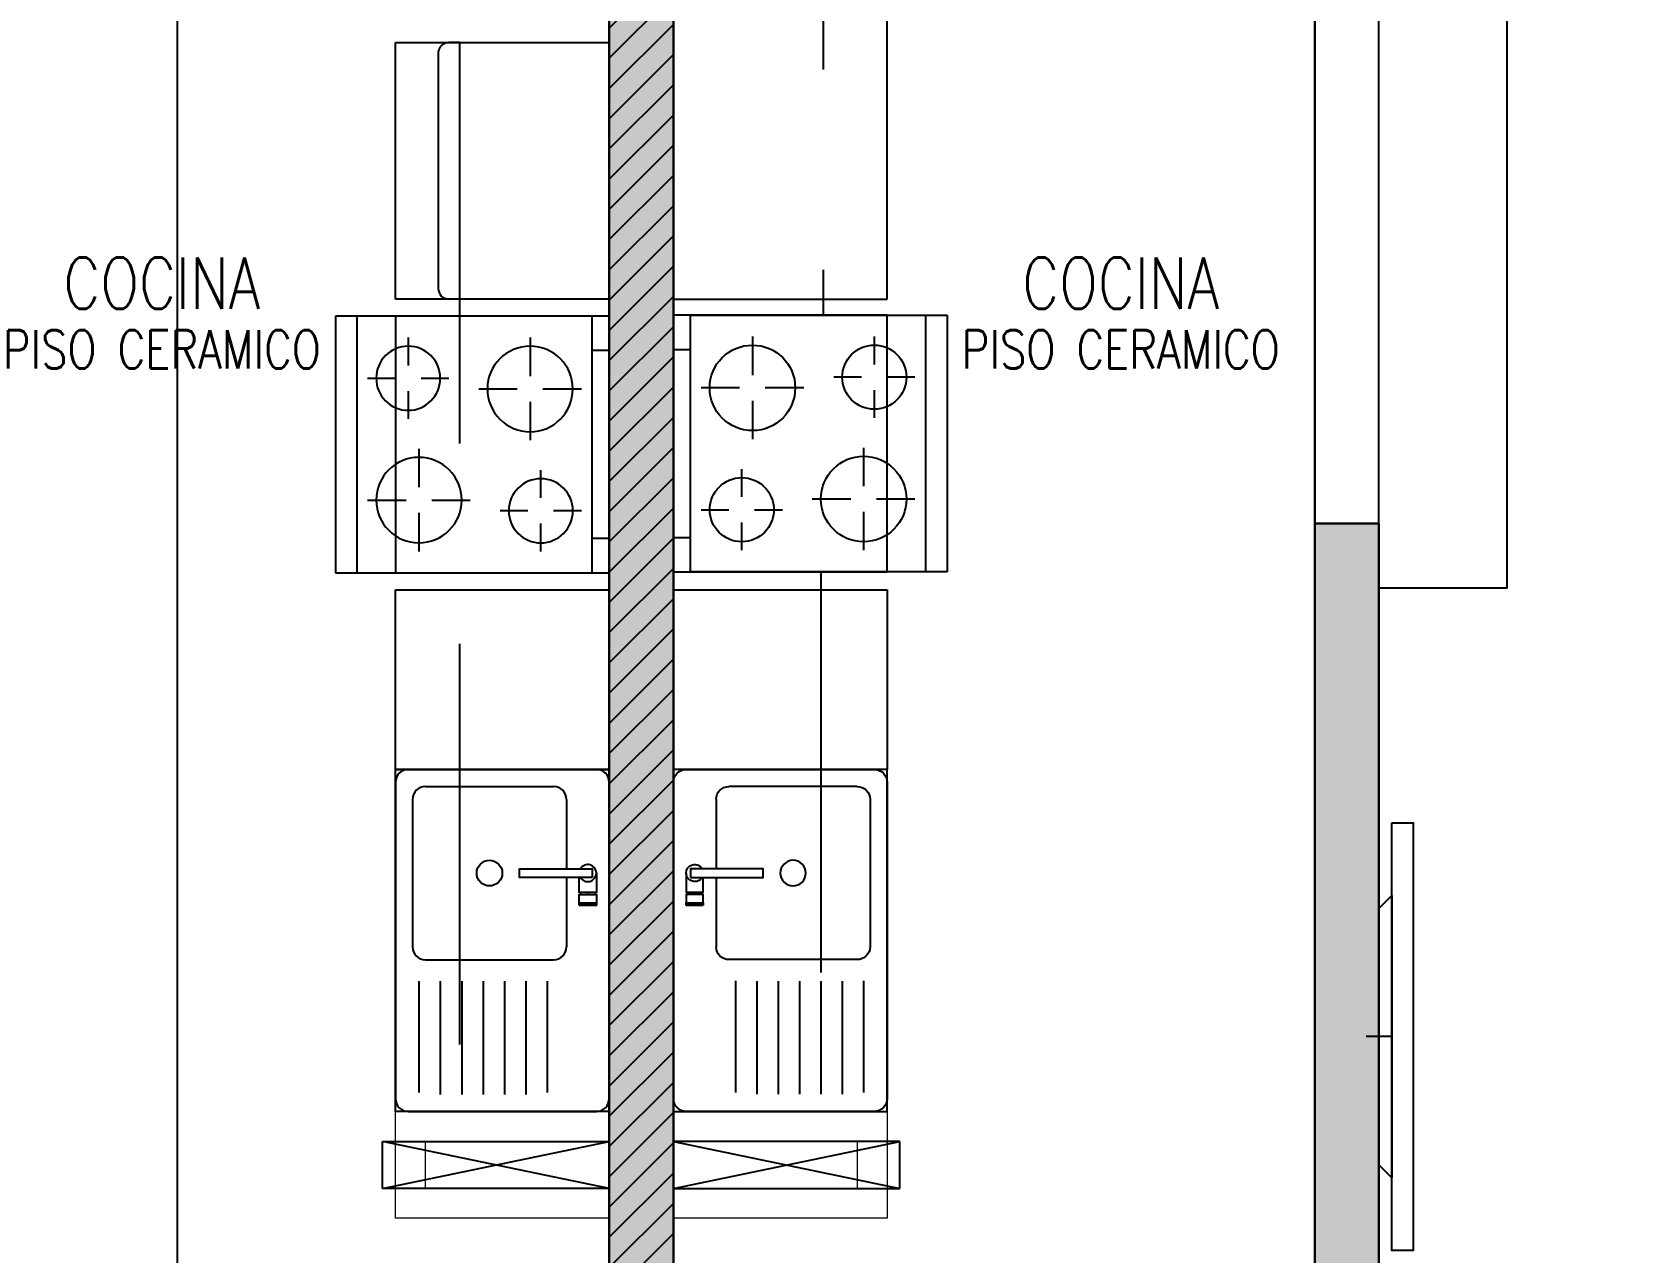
# Model space of a CAD drawing. Header units: millimetres. Extents: x 98 to 155, y -181 to 127.
# Drawn here: x 110.642 to 114.379, y 63.226 to 66.08 of the extents above; entities that cross this region are included whole.
import ezdxf
from ezdxf.enums import TextEntityAlignment as Align

# ---------------------------------------------------------------- set-up
doc = ezdxf.new("R2010")
doc.units = ezdxf.units.MM
doc.header["$LTSCALE"] = 15
doc.set_wipeout_variables(frame=1)
for name, pattern in [('CENTER', [2, 1.25, -0.25, 0.25, -0.25]), ('HIDDEN2', [0.1875, 0.125, -0.0625]), ('X-REF_DP_Arquitectura$0$HIDDEN', [0.375, 0.25, -0.125])]:
    doc.linetypes.add(name, pattern=pattern)
doc.layers.get('0').update_dxf_attribs({"color": 250})
for name, color, linetype, lineweight in [('A-01', 250, 'Continuous', 0), ('A-MURO ALTO', 250, 'Continuous', 20), ('A-MUROS', 252, 'Continuous', 30), ('A_20_Estructuras', 250, 'Continuous', 18)]:
    doc.layers.add(name, color=color, linetype=linetype, lineweight=lineweight)
for name, color, linetype in [('A-CORTE', 250, 'CENTER'), ('A-MOBILIARIO', 250, 'Continuous'), ('A-MURO BAJO', 250, 'Continuous'), ('A-PROYECCIONES INT.', 250, 'HIDDEN2'), ('A-TEXTO-ACABADO PISO', 250, 'Continuous'), ('A_30_Equipamiento', 250, 'Continuous'), ('A_50_TextoAmbiente', 252, 'Continuous'), ('A_50_Vigas', 250, 'X-REF_DP_Arquitectura$0$HIDDEN'), ('A_60_HatchEstructuras', 250, 'Continuous'), ('MURO CF 60', 250, 'Continuous')]:
    doc.layers.add(name, color=color, linetype=linetype)
doc.styles.add('ROMANS', font='romans.shx', dxfattribs={"width": 0.8})

# ---------------------------------------------------------------- blocks, each defined once
blk = doc.blocks.new('EF-P2-P4')
at = {"layer": 'A_60_HatchEstructuras'}
h = blk.add_hatch(color=256, dxfattribs=at)
h.dxf.hatch_style = 1
h.paths.add_polyline_path([(9.15, -7.725), (10.65, -7.725), (10.65, -8.475), (10.8, -8.475), (10.8, -7.525), (9, -7.525), (9, -8.4), (7.5, -8.4), (7.5, -7.9), (7.35, -7.9), (7.35, -8.6), (9, -8.6), (9, -13.79), (9.15, -13.79)])
h.paths.add_polyline_path([(7.5, -10.35), (7.35, -10.35), (7.35, -13.85), (7.65, -13.85), (7.65, -13.7), (7.5, -13.7)])
h.paths.add_polyline_path([(10.8, -10.625), (10.65, -10.625), (10.65, -13.7), (10.5, -13.7), (10.5, -13.85), (10.8, -13.85)])
at = {"elevation": 0}
for points in [[(8.47, -12.18), (9, -12.07)], [(9, -12.18), (8.47, -12.07)], [(8.47, -12.18), (9, -12.07)], [(9, -12.18), (8.47, -12.07)], [(9.15, -12.07), (9.68, -12.18)], [(9.15, -12.18), (9.68, -12.07)], [(9.15, -12.07), (9.68, -12.18)], [(9.15, -12.18), (9.68, -12.07)]]:
    blk.add_lwpolyline(points, dxfattribs=at)
at = {"layer": 'A_20_Estructuras'}
for points in [[(9.15, -7.725), (10.65, -7.725), (10.65, -8.475), (10.8, -8.475), (10.8, -7.525), (9, -7.525), (9, -8.4), (7.5, -8.4), (7.5, -7.9), (7.35, -7.9), (7.35, -8.6), (9, -8.6), (9, -13.79), (9.15, -13.79)], [(10.8, -10.625), (10.65, -10.625), (10.65, -13.7), (10.5, -13.7), (10.5, -13.85), (10.8, -13.85)]]:
    blk.add_lwpolyline(points, close=True, dxfattribs=at)
at = {"layer": 'A_50_Vigas'}
for points in [[(10.65, -10.625), (10.65, -8.475)], [(10.8, -10.625), (10.8, -8.475)]]:
    blk.add_lwpolyline(points, dxfattribs=at)
at = {"layer": 'A_50_Vigas', "elevation": 0}
for points in [[(9, -12.18), (8.47, -12.18), (8.47, -12.07), (9, -12.07)], [(9.15, -12.18), (9.68, -12.18), (9.68, -12.07), (9.15, -12.07)]]:
    blk.add_lwpolyline(points, dxfattribs=at)
blk = doc.blocks.new('A$C33FC7C8B')
at = {"ltscale": 0.5}
for p, q in [((0.08, 0.64, -0.0001), (0.52, 0.64, 0.0001)), ((0.08, 0.64, -0.0001), (0.08, 0.6, -0.0001)), ((0.52, 0.64, 0.0001), (0.52, 0.6, 0.0001)), ((0, 0, -0.0001), (0, 0.6, -0.0001)), ((0, 0.6, -0.0001), (0.6, 0.6, 0.0001)), ((0.6, 0.6, 0.0001), (0.6, 0, 0.0001)), ((0.145, 0.575, -0.0001), (0.145, 0.51, -0.0001)), ((0.43, 0.485, 0.0001), (0.43, 0.575, 0.0001)), ((0.05, 0.48, -0.0001), (0.115, 0.48, -0.0001)), ((0.145, 0.45, -0.0001), (0.145, 0.385, -0.0001)), ((0.175, 0.48, -0.0001), (0.24, 0.48, 0)), ((0.4, 0.455, 0), (0.31, 0.455, 0)), ((0.55, 0.455, 0.0001), (0.46, 0.455, 0.0001)), ((0.43, 0.335, 0.0001), (0.43, 0.425, 0.0001)), ((0.17, 0.225, -0.0001), (0.17, 0.315, -0.0001)), ((0.455, 0.2, 0.0001), (0.455, 0.265, 0.0001)), ((0.14, 0.195, -0.0001), (0.05, 0.195, -0.0001)), ((0.29, 0.195, 0), (0.2, 0.195, 0)), ((0.17, 0.075, -0.0001), (0.17, 0.165, -0.0001)), ((0.425, 0.17, 0.0001), (0.36, 0.17, 0)), ((0.55, 0.17, 0.0001), (0.485, 0.17, 0.0001)), ((0.455, 0.075, 0.0001), (0.455, 0.14, 0.0001)), ((0.6, 0.05, 0.0001), (0, 0.05, -0.0001)), ((0.6, 0, 0.0001), (0, 0, -0.0001))]:
    blk.add_line(p, q, dxfattribs=at)
for centre, radius in [((0.145, 0.48), 0.075), ((0.43, 0.455), 0.1), ((0.17, 0.195), 0.1), ((0.455, 0.17), 0.075)]:
    blk.add_circle(centre, radius, dxfattribs=at)
blk = doc.blocks.new('*U91')
blk.add_wipeout([(0, 0), (0, -0.0202), (0.17, -0.0202), (0.17, 0)])
blk.add_lwpolyline([(0, 0), (0.17, 0), (0.17, -0.0202), (0, -0.0202)], close=True)
blk = doc.blocks.new('LAV-COC_01')
for p, q in [((0.4, 0.8121, 0), (-0.04, 0.8121, 0)), ((-0.07, 0.0421, 0), (-0.07, 0.7821, 0)), ((0.225, 0.5071, 0), (0.225, 0.7721, 0)), ((0.275, 0.5071, 0), (0.275, 0.7721, 0)), ((0.325, 0.5071, 0), (0.325, 0.7721, 0)), ((0.375, 0.507, 0), (0.375, 0.768, 0)), ((0.43, 0.0421, 0), (0.43, 0.7821, 0)), ((0.36, 0.4571, 0), (0.06, 0.4571, 0)), ((0.03, 0.0821, 0), (0.03, 0.4271, 0)), ((0.39, 0.0821, 0), (0.39, 0.4271, 0)), ((0.36, 0.0521, 0), (0.06, 0.0521, 0)), ((-0.04, 0.0121, 0), (0.4, 0.0121, 0))]:
    blk.add_line(p, q)
at = {"extrusion": (-8.98137e-08, -2.25601e-18, 1)}
for p, q in [((0.075, 0.507, 0), (0.075, 0.768, 0)), ((0.125, 0.5071, 0), (0.125, 0.7721, 0)), ((0.175, 0.5071, 0), (0.175, 0.7721, 0))]:
    blk.add_line(p, q, dxfattribs=at)
at = {"extrusion": (-4.49068e-08, 3.60285e-08, 1), "elevation": 0}
for points in [[(0, 0.3296), (0, 0.3046), (-0.04, 0.3046), (-0.04, 0.3296)], [(0, 0.3296), (-0.04, 0.3296), (-0.04, 0.3246), (0, 0.3246)]]:
    blk.add_lwpolyline(points, close=True, dxfattribs=at)
blk.add_lwpolyline([(-0.04, 0.2546), (-0.04, 0.2996), (0, 0.2996), (0, 0.2646)], dxfattribs=at)
at = {"extrusion": (-4.49068e-08, 3.60285e-08, 1)}
blk.add_arc((-0.02, 0.2546, 0), 0.02, 29.9997, 329.9997, dxfattribs=at)
for centre, start_param, end_param in [((-0.04, 0.7821, 0), -0.785398, 0.785398), ((0.4, 0.7821, 0), -2.356194, -0.785398), ((0.06, 0.4271, 0), -0.785398, 0.785398), ((0.36, 0.4271, 0), -2.356194, -0.785398), ((0.06, 0.0821, 0), 0.785398, 2.356194), ((0.36, 0.0821, 0), 2.356194, 3.926991), ((-0.04, 0.0421, 0), 0.785398, 2.356194), ((0.4, 0.0421, 0), 2.356194, 3.926991)]:
    blk.add_ellipse(centre, major_axis=(-0.0212, 0.0212), ratio=1, start_param=start_param, end_param=end_param)
blk.add_ellipse((0.21, 0.2546, 0), major_axis=(-0.0212, 0.0212), ratio=1)
at = {"layer": 'A-01', "extrusion": (-4.49068e-08, 3.60285e-08, 1), "elevation": 0}
for points in [[(-0.0375, 0.2996), (-0.0375, 0.3046)], [(-0.02, 0.2996), (-0.02, 0.3046)], [(-0.0025, 0.2996), (-0.0025, 0.3046)]]:
    blk.add_lwpolyline(points, dxfattribs=at)
at = {"extrusion": (-4.49068e-08, 3.60285e-08, 1), "rotation": 359.9380941588614}
blk.add_blockref('*U91', (-0.03, 0.2648, 0), dxfattribs=at)
blk = doc.blocks.new('DPTO 65')
blk.add_line((-10, 3.25), (-9.975, 3.25))
blk.add_arc((-9.975, 3.225), 0.025, 0, 90)
at = {"layer": 'A-MURO ALTO'}
for points in [[(-10.35, 5.4), (-9.85, 5.4), (-9.85, 5.15), (-10.35, 5.15)], [(-10.35, 5.33), (-9.92, 5.33), (-9.92, 5.22), (-10.35, 5.22)]]:
    blk.add_lwpolyline(points, dxfattribs=at)
at = {"layer": 'A-PROYECCIONES INT.', "ltscale": 0.5}
for p, q in [((-10, 2.65), (-10, 5.15)), ((-9.95, 2.675), (-9.95, 3.225)), ((-10, 2.65), (-9.975, 2.65))]:
    blk.add_line(p, q, dxfattribs=at)
blk.add_lwpolyline([(-10.35, 3.89), (-10.35, 3.29), (-9.85, 3.29), (-9.85, 3.89)], close=True, dxfattribs=at)
blk.add_lwpolyline([(-10.35, 3.25), (-9.85, 3.25), (-9.85, 2.65), (-10.35, 2.65)], dxfattribs=at)
blk.add_arc((-9.975, 2.675), 0.025, 270, 0, dxfattribs=at)
at = {"layer": 'A-PROYECCIONES INT.', "ltscale": 0.5, "extrusion": (-4.40218e-06, 0.000440452, -1), "zscale": -0.9999999999999976, "rotation": 269.9999974828772}
blk.add_blockref('A$C33FC7C8B', (9.71, 3.89, 0.0016), dxfattribs=at)
at = {"layer": 'A_30_Equipamiento', "extrusion": (4.49068e-08, -3.60285e-08, 1)}
blk.add_blockref('LAV-COC_01', (-10.28, 4.3379, 0), dxfattribs=at)
at = {"layer": 'A-MURO BAJO'}
blk.add_lwpolyline([(-9.85, 4.35), (-10.35, 4.35), (-10.35, 5.15), (-9.85, 5.15)], close=True, dxfattribs=at)
at = {"layer": 'A-MUROS'}
blk.add_line((-10.35, 6.94), (-10.35, 1.75), dxfattribs=at)
at = {"layer": 'A-PROYECCIONES INT.', "ltscale": 0.5}
blk.add_lwpolyline([(-10.35, 3.93), (-10.35, 4.35), (-9.85, 4.35), (-9.85, 3.93)], close=True, dxfattribs=at)
blk = doc.blocks.new('A$C4BFA03A9')
for points in [[(0.06, -0.5), (0.11, -0.5), (0.11, 0.5), (0.06, 0.5)], [(0.03, -0.3), (0.06, -0.33), (0.06, 0.33), (0.03, 0.3)]]:
    blk.add_lwpolyline(points, close=True)
at = {"layer": 'A-PROYECCIONES INT.', "ltscale": 0.15}
blk.add_line((0.06, 0), (0, 0), dxfattribs=at)
blk = doc.blocks.new('Cortes-Elev.')
at = {"layer": 'A-CORTE', "linetype": 'CENTER', "ltscale": 0.5}
blk.add_lwpolyline([(9.3406, 20.8306), (9.3406, 37.8534)], dxfattribs=at)

msp = doc.modelspace()

# ---------------------------------------------------------------- linework, layer by layer
at = {"layer": 'A-MURO BAJO', "elevation": 0}
msp.add_lwpolyline([(113.7917, 64.7799), (114.0917, 64.7799), (114.0917, 66.1799), (113.6417, 66.1799), (113.6417, 64.9299), (113.7917, 64.9299), (113.7917, 64.8299)], dxfattribs=at)
at = {"layer": 'A-MUROS'}
for p, q in [((113.6417, 64.9299), (113.7917, 64.9299)), ((113.6417, 62.155), (113.6417, 64.9299)), ((113.7917, 64.9299), (113.7917, 61.7049))]:
    msp.add_line(p, q, dxfattribs=at)
at = {"layer": 'A-PROYECCIONES INT.', "ltscale": 0.5}
for p, q in [((112.4917, 66.9299), (112.4917, 65.4174)), ((112.4867, 64.8174), (112.4867, 63.5549))]:
    msp.add_line(p, q, dxfattribs=at)

# ---------------------------------------------------------------- block references
msp.add_blockref('EF-P2-P4', (102.9917, 75.5547))
at = {"layer": 'A-MOBILIARIO', "xscale": -1, "rotation": 180}
msp.add_blockref('A$C4BFA03A9', (113.7617, 63.7299, 0), dxfattribs=at)

# ---------------------------------------------------------------- texts
at = {"layer": 'A-TEXTO-ACABADO PISO', "insert": (113.1879, 65.3827), "char_height": 0.09, "attachment_point": 2, "rotation": 0, "style": 'ROMANS'}
msp.add_mtext_dynamic_manual_height_columns('PISO CERAMICO', width=1.20225, gutter_width=12.5, heights=[0], dxfattribs=at)
at = {"layer": 'A_50_TextoAmbiente', "style": 'ROMANS', "width": 0.8}
msp.add_text('COCINA', height=0.12, dxfattribs=at).set_placement((113.1879, 65.4324, 0), align=Align.CENTER)

# ---------------------------------------------------------------- next in the draw order: block references
at = {"rotation": 180}
msp.add_blockref('DPTO 65', (101.6417, 68.7049), dxfattribs=at)

# ---------------------------------------------------------------- next in the draw order: linework, layer by layer
at = {"layer": 'A-MURO ALTO'}
for points in [[(112.1417, 63.5549), (112.6417, 63.5549), (112.6417, 63.3049), (112.1417, 63.3049)], [(112.1417, 63.4849), (112.5717, 63.4849), (112.5717, 63.3749), (112.1417, 63.3749)]]:
    msp.add_lwpolyline(points, dxfattribs=at)
at = {"layer": 'A-MUROS'}
msp.add_line((112.1417, 61.765), (112.1417, 67.8299), dxfattribs=at)
at = {"layer": 'A-PROYECCIONES INT.', "ltscale": 0.5}
msp.add_lwpolyline([(112.1417, 65.4549), (112.6417, 65.4549), (112.6417, 66.9299), (112.1417, 66.9299)], dxfattribs=at)
msp.add_lwpolyline([(112.6417, 64.8174), (112.6417, 65.4174), (112.1417, 65.4174), (112.1417, 64.8174)], close=True, dxfattribs=at)

# ---------------------------------------------------------------- next in the draw order: block references
at = {"layer": 'A-PROYECCIONES INT.', "ltscale": 0.5, "extrusion": (4.40218e-06, 0.000440452, 1), "rotation": 89.99999748287715}
msp.add_blockref('A$C33FC7C8B', (112.7817, 64.8174, 0.0292), dxfattribs=at)

# ---------------------------------------------------------------- next in the draw order: texts
at = {"layer": 'A-TEXTO-ACABADO PISO', "insert": (110.9454, 65.3827), "char_height": 0.09, "attachment_point": 2, "rotation": 0, "style": 'ROMANS'}
msp.add_mtext_dynamic_manual_height_columns('PISO CERAMICO', width=1.20225, gutter_width=12.5, heights=[0], dxfattribs=at)
at = {"layer": 'A_50_TextoAmbiente', "style": 'ROMANS', "width": 0.8}
msp.add_text('COCINA', height=0.12, dxfattribs=at).set_placement((110.9455, 65.4324, 0), align=Align.CENTER)

# ---------------------------------------------------------------- next in the draw order: block references
at = {"layer": 'A_30_Equipamiento', "extrusion": (-4.49068e-08, -3.60285e-08, -1), "zscale": -1.000000000000001, "rotation": 180}
msp.add_blockref('LAV-COC_01', (-112.2117, 64.3671, 0), dxfattribs=at)

# ---------------------------------------------------------------- next in the draw order: hatches: boundary and pattern name
at = {"layer": 'MURO CF 60'}
h = msp.add_hatch(dxfattribs=at)
h.set_pattern_fill('_USER', color=256, scale=0.05, angle=45, pattern_type=0)
h.set_pattern_definition([(45, (128.67167, 43.02965), (-0.03535534, 0.03535534), [])])
edge = h.paths.add_edge_path()
edge.add_line((141.3417, 70.3049), (141.1917, 70.3049))
edge.add_line((141.1917, 70.3049), (141.1917, 75.4949))
edge.add_line((141.1917, 75.4949), (141.3417, 75.4949))
edge.add_line((141.3417, 75.4949), (141.3417, 70.3049))
edge = h.paths.add_edge_path()
edge.add_line((141.3417, 66.9549), (141.1917, 66.9549))
edge.add_line((141.1917, 66.9549), (141.1916, 61.7649))
edge.add_line((141.1916, 61.7649), (141.3417, 61.7649))
edge.add_line((141.3417, 61.7649), (141.3417, 66.9549))
edge = h.paths.add_edge_path()
edge.add_line((111.9917, 70.3049), (111.9917, 75.4949))
edge.add_line((111.9917, 75.4949), (112.1417, 75.4949))
edge.add_line((112.1417, 75.4949), (112.1417, 70.3049))
edge.add_line((112.1417, 70.3049), (111.9917, 70.3049))
edge = h.paths.add_edge_path()
edge.add_line((111.9917, 66.9549), (112.1417, 66.9549))
edge.add_line((112.1417, 66.9549), (112.1417, 61.7649))
edge.add_line((112.1417, 61.7649), (111.9917, 61.7649))
edge.add_line((111.9917, 61.7649), (111.9917, 66.9549))

# ---------------------------------------------------------------- next in the draw order: linework, layer by layer
at = {"layer": 'A-MURO BAJO'}
msp.add_lwpolyline([(112.6417, 64.3549), (112.1417, 64.3549), (112.1417, 63.5549), (112.6417, 63.5549)], close=True, dxfattribs=at)
at = {"layer": 'A-PROYECCIONES INT.', "ltscale": 0.5}
msp.add_lwpolyline([(112.6417, 64.7749), (112.6417, 64.3549), (112.1417, 64.3549), (112.1417, 64.7749)], close=True, dxfattribs=at)

# ---------------------------------------------------------------- next in the draw order: block references
at = {"layer": 'A-CORTE'}
msp.add_blockref('Cortes-Elev.', (101.6417, 39.505), dxfattribs=at)

doc.saveas('drawing.dxf')
